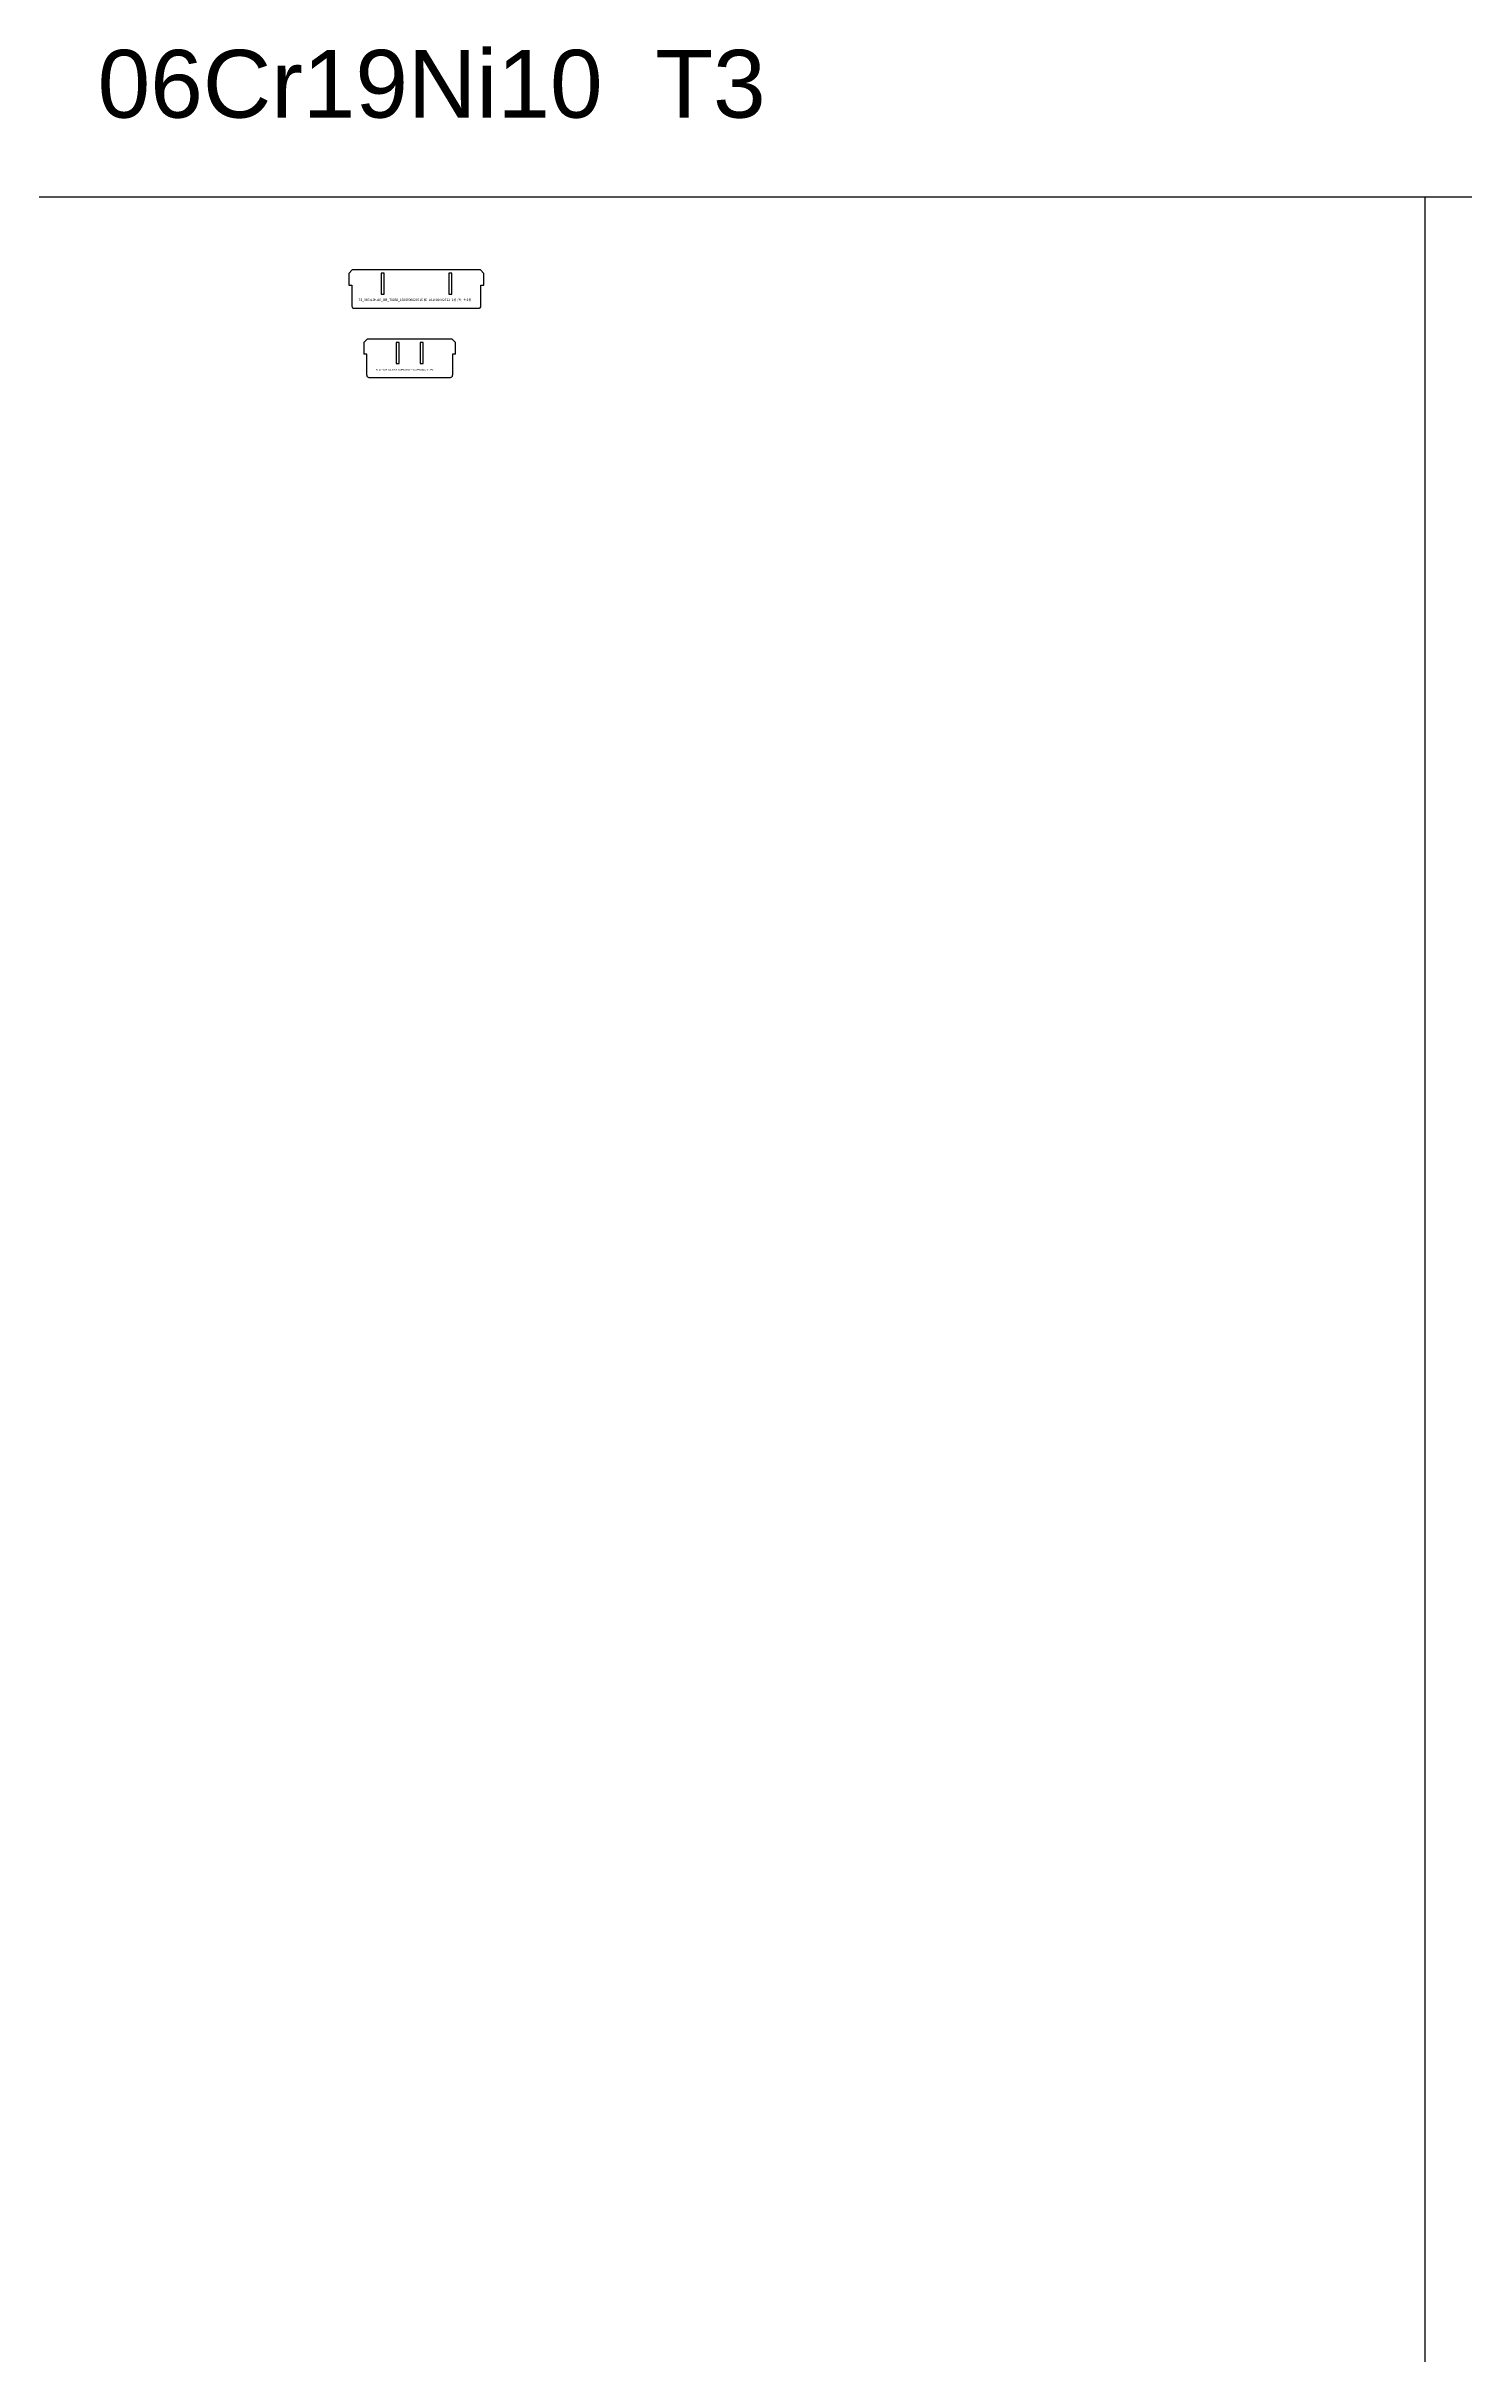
# Model space of a CAD drawing. Extents: x 1413 to 25440, y -2541 to 2823.
# Drawn here: x 7564 to 10839, y -2541 to 2806 of the extents above; entities that cross this region are included whole.
import ezdxf

# ---------------------------------------------------------------- set-up
doc = ezdxf.new("R2010")
doc.units = 0
doc.layers.get('0').update_dxf_attribs({"linetype": 'CONTINUOUS'})
doc.layers.get('DEFPOINTS').update_dxf_attribs({"linetype": 'CONTINUOUS'})
doc.styles.get("Standard").update_dxf_attribs({"font": 'arial.ttf'})

# ---------------------------------------------------------------- blocks, each defined once
blk = doc.blocks.new('板_101006002722')
at = {"layer": 'DEFPOINTS'}
for p, q in [((-19.7, 188.4), (-27.7, 180.4)), ((-27.7, 180.4), (-27.7, 153.4)), ((276.3, 188.4), (-19.7, 188.4)), ((53.8, 180.9), (46.8, 180.9)), ((46.8, 180.9), (46.8, 132.4)), ((53.8, 132.4), (53.8, 180.9)), ((209.8, 180.9), (202.8, 180.9)), ((202.8, 180.9), (202.8, 132.4)), ((209.8, 132.4), (209.8, 180.9)), ((284.3, 180.4), (276.3, 188.4)), ((284.3, 153.4), (284.3, 180.4)), ((-27.7, 153.4), (-20.7, 153.4)), ((-20.7, 153.4), (-20.7, 104.9)), ((46.8, 132.4), (53.8, 132.4)), ((202.8, 132.4), (209.8, 132.4)), ((277.3, 153.4), (284.3, 153.4)), ((277.3, 104.9), (277.3, 153.4)), ((-15.7, 99.9), (272.3, 99.9))]:
    blk.add_line(p, q, dxfattribs=at)
for centre, start, end in [((-15.7, 104.9), 180, 270), ((272.3, 104.9), 270, 0)]:
    blk.add_arc(centre, 5, start, end, dxfattribs=at)
at = {"insert": (-5.3, 122.2), "char_height": 5.25, "width": 273.612, "attachment_point": 1}
blk.add_mtext('{\\C3;T3_06Cr19Ni10_GB_T3280_1303000020715 \\fSimSun|b0|i0|c134|p34;板 \\Ftxt|c134;101006002722 1\\fSimSun|b0|i0|c134|p34;件\\Ftxt|c134;/\\fSimSun|b0|i0|c134|p34;套\\Ftxt|c134; \\fSimSun|b0|i0|c134|p34;共2件}', dxfattribs=at)
blk = doc.blocks.new('1303000031738_板_1010060028')
at = {"color": 7, "linetype": 'CONTINUOUS'}
for p, q in [((-98, 44.2), (-106, 36.2)), ((-106, 36.2), (-106, 9.2)), ((-99, 9.2), (-106, 9.2)), ((-99, -39.2), (-99, 9.2)), ((98, 44.2), (-98, 44.2)), ((-24.5, 36.8), (-31.5, 36.8)), ((-31.5, 36.8), (-31.5, -11.8)), ((-24.5, -11.8), (-24.5, 36.8)), ((31.5, 36.8), (24.5, 36.8)), ((24.5, 36.8), (24.5, -11.8)), ((31.5, -11.8), (31.5, 36.8)), ((106, 36.2), (98, 44.2)), ((106, 9.2), (99, 9.2)), ((99, 9.2), (99, -39.2)), ((106, 9.2), (106, 36.2)), ((-94, -44.2), (94, -44.2)), ((-31.5, -11.8), (-24.5, -11.8)), ((24.5, -11.8), (31.5, -11.8))]:
    blk.add_line(p, q, dxfattribs=at)
for centre, start, end in [((-94, -39.2), 180, 270), ((94, -39.2), 270, 0)]:
    blk.add_arc(centre, 5, start, end, dxfattribs=at)
at = {"color": 3, "insert": (-77.9, -24.9), "char_height": 2.8, "width": 160.093, "attachment_point": 1}
blk.add_mtext('T3_GB_T3280_06Cr19Ni10_1303000031738 {\\fSimSun|b0|i0|c134|p34;板 }101006002822 1{\\fSimSun|b0|i0|c134|p34;件}/{\\fSimSun|b0|i0|c134|p34;套} {\\fSimSun|b0|i0|c134|p34;共}2{\\fSimSun|b0|i0|c134|p34;件}', dxfattribs=at)

msp = doc.modelspace()

# ---------------------------------------------------------------- linework, layer by layer
at = {"color": 1}
for p, q in [((1412.72579, 2458.40389), (25439.97912, 2458.40389)), ((10747.27908, 2458.40389), (10747.27908, -2541.07287))]:
    msp.add_line(p, q, dxfattribs=at)

# ---------------------------------------------------------------- block references
for name, p in [('板_101006002722', (8290.40245, 2100.7068)), ('1303000031738_板_1010060028', (8403.05781, 2085.23084))]:
    msp.add_blockref(name, p)

# ---------------------------------------------------------------- texts
at = {"color": 1, "insert": (7682.49974, 2797.32616), "char_height": 156.4590662, "width": 1577.0908786, "attachment_point": 1}
msp.add_mtext('06Cr19Ni10  T3', dxfattribs=at)

doc.saveas('drawing.dxf')
